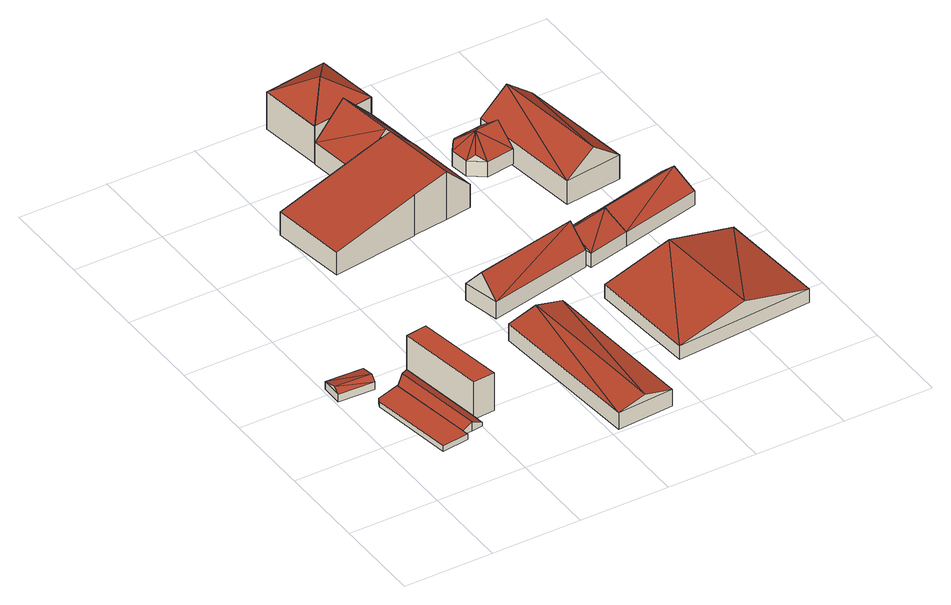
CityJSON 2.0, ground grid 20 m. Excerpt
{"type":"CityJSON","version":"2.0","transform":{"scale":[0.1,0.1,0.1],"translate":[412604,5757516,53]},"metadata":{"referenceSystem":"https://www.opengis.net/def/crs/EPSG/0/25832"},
"CityObjects":{
"building1":{"type":"Building","attributes":{"Gemeindeschluessel":"05515000","Geometrietyp2DReferenz":"3000","function":"31001_2700","roofType":"3100","measuredHeight":2.92},"geometry":[{"type":"Solid","lod":"2","boundaries":[[[[0,1,2,3]],[[4,5,1,0]],[[6,7,5,4]],[[3,2,7,6]],[[0,8,4]],[[6,9,3]],[[8,0,3]],[[3,9,8]],[[4,8,9]],[[9,6,4]],[[1,5,7,2]]]],"semantics":{"surfaces":[{"type":"WallSurface"},{"type":"RoofSurface"},{"type":"GroundSurface"}],"values":[[0,0,0,0,0,0,1,1,1,1,2]]}}]},
"building2":{"type":"Building","attributes":{"Gemeindeschluessel":"05515000","Geometrietyp2DReferenz":"3000","function":"51003_1201","roofType":"1000","measuredHeight":1.38},"geometry":[{"type":"Solid","lod":"2","boundaries":[[[[10,11,12,13]],[[14,15,11,10]],[[16,17,15,14]],[[18,19,17,16]],[[20,21,19,18]],[[13,12,21,20]],[[18,16,14,10,13,20]],[[11,15,17,19,21,12]]]],"semantics":{"surfaces":[{"type":"WallSurface"},{"type":"RoofSurface"},{"type":"GroundSurface"}],"values":[[0,0,0,0,0,0,1,2]]}}]},
"building3":{"type":"Building","attributes":{"Gemeindeschluessel":"05515000","Geometrietyp2DReferenz":"3000","function":"51003_1201","roofType":"3100","measuredHeight":2.1},"geometry":[{"type":"Solid","lod":"2","boundaries":[[[[22,23,24,25]],[[26,27,23,22]],[[28,29,27,26]],[[30,31,29,28]],[[32,33,31,30]],[[34,35,33,32]],[[25,24,35,34]],[[28,26,22,25,30]],[[34,32,30,25]],[[23,27,29,31,33,35,24]]]],"semantics":{"surfaces":[{"type":"WallSurface"},{"type":"RoofSurface"},{"type":"GroundSurface"}],"values":[[0,0,0,0,0,0,0,1,1,2]]}}]},
"building4":{"type":"Building","attributes":{"Gemeindeschluessel":"05515000","Geometrietyp2DReferenz":"3000","function":"51003_1201","roofType":"9999","measuredHeight":9},"geometry":[{"type":"Solid","lod":"2","boundaries":[[[[36,37,38,39]],[[37,40,23,38]],[[36,41,40,37]],[[39,27,41,36]],[[38,23,27,39]],[[40,41,27,23]]]],"semantics":{"surfaces":[{"type":"RoofSurface"},{"type":"WallSurface"},{"type":"GroundSurface"}],"values":[[0,1,1,1,1,2]]}}]},
"building5":{"type":"Building","attributes":{"Gemeindeschluessel":"05515000","Geometrietyp2DReferenz":"3000","function":"31001_2700","roofType":"3100","measuredHeight":5.64},"geometry":[{"type":"Solid","lod":"2","boundaries":[[[[42,43,44,45]],[[46,47,43,42]],[[48,49,47,46]],[[45,44,49,48]],[[42,50,46]],[[48,51,45]],[[45,51,50]],[[50,42,45]],[[51,48,46]],[[46,50,51]],[[43,47,49,44]]]],"semantics":{"surfaces":[{"type":"WallSurface"},{"type":"RoofSurface"},{"type":"GroundSurface"}],"values":[[0,0,0,0,0,0,1,1,1,1,2]]}}]},
"building6":{"type":"Building","attributes":{"Gemeindeschluessel":"05515000","Geometrietyp2DReferenz":"3000","function":"31001_2700"},"children":["building6-1","building6-2"]},
"building6-1":{"type":"BuildingPart","attributes":{"roofType":"3100","measuredHeight":12.6},"parents":["building6"],"geometry":[{"type":"Solid","lod":"2","boundaries":[[[[52,53,54,55]],[[56,57,58,59]],[[55,54,57,56]],[[56,60,55]],[[52,55,60]],[[60,61,62,52]],[[61,60,56]],[[56,59,63,61]],[[53,64,58,57,54]],[[64,65,59,58]],[[53,52,65,64]],[[63,66,62,61]],[[63,59,65,66]],[[65,52,62,66]]]],"semantics":{"surfaces":[{"type":"WallSurface"},{"type":"RoofSurface"},{"type":"GroundSurface"},{"type":"ClosureSurface"}],"values":[[0,0,0,0,1,1,1,1,2,3,3,0,3,3]]}}]},
"building6-2":{"type":"BuildingPart","attributes":{"roofType":"3100","measuredHeight":11.44},"parents":["building6"],"geometry":[{"type":"Solid","lod":"2","boundaries":[[[[67,68,69,70]],[[71,59,58,68,67]],[[72,73,53,52,74]],[[75,76,73,72]],[[77,78,76,75]],[[79,80,78,77]],[[70,69,80,79]],[[72,74,62,66,75]],[[63,71,67,70,79,77,75,66]],[[68,58,64,53,73,76,78,80,69]],[[59,71,63]],[[58,59,65,64]],[[59,63,66,65]],[[52,62,74]],[[65,52,53,64]],[[65,66,62,52]]]],"semantics":{"surfaces":[{"type":"WallSurface"},{"type":"RoofSurface"},{"type":"GroundSurface"},{"type":"ClosureSurface"}],"values":[[0,0,0,0,0,0,0,1,1,2,0,3,3,0,3,3]]}}]},
"building7":{"type":"Building","attributes":{"Gemeindeschluessel":"05515000","Geometrietyp2DReferenz":"3000","function":"31001_2700","roofType":"3100","measuredHeight":8.78},"geometry":[{"type":"Solid","lod":"2","boundaries":[[[[81,82,83,84]],[[85,86,82,81]],[[87,88,86,85]],[[84,83,88,87]],[[81,89,85]],[[87,90,84]],[[90,89,81]],[[81,84,90]],[[89,90,87]],[[87,85,89]],[[82,86,88,83]]]],"semantics":{"surfaces":[{"type":"WallSurface"},{"type":"RoofSurface"},{"type":"GroundSurface"}],"values":[[0,0,0,0,0,0,1,1,1,1,2]]}}]},
"building8":{"type":"Building","attributes":{"name":"Albers","Gemeindeschluessel":"05515000","Geometrietyp2DReferenz":"3000","function":"31001_1000","roofType":"5000","measuredHeight":13.38},"address":[{"country":"Germany","locality":"Münster","thoroughfareNumber":"91","thoroughfareName":"Kasewinkel"}],"geometry":[{"type":"Solid","lod":"2","boundaries":[[[[91,92,93,94]],[[95,96,92,91]],[[97,98,96,95]],[[99,100,98,97]],[[101,102,100,99]],[[94,93,102,101]],[[103,104,95]],[[105,97,95]],[[95,104,105]],[[101,105,104]],[[104,94,101]],[[94,104,103]],[[103,91,94]],[[105,99,97]],[[105,101,99]],[[103,95,91]],[[92,96,98,100,102,93]]]],"semantics":{"surfaces":[{"type":"WallSurface"},{"type":"RoofSurface"},{"type":"GroundSurface"}],"values":[[0,0,0,0,0,0,1,1,1,1,1,1,1,0,0,0,2]]}}]},
"building9":{"type":"Building","attributes":{"Gemeindeschluessel":"05515000","Geometrietyp2DReferenz":"3000","function":"31001_2700","roofType":"3100","measuredHeight":6.33},"geometry":[{"type":"Solid","lod":"2","boundaries":[[[[106,107,108,109]],[[110,111,107,106]],[[112,113,111,110]],[[109,108,113,112]],[[106,114,110]],[[112,115,109]],[[106,109,115]],[[115,114,106]],[[114,115,112]],[[112,110,114]],[[107,111,113,108]]]],"semantics":{"surfaces":[{"type":"WallSurface"},{"type":"RoofSurface"},{"type":"GroundSurface"}],"values":[[0,0,0,0,0,0,1,1,1,1,2]]}}]},
"building10":{"type":"Building","attributes":{"Gemeindeschluessel":"05515000","Geometrietyp2DReferenz":"3000","function":"31001_2700","roofType":"3100","measuredHeight":7.21},"geometry":[{"type":"Solid","lod":"2","boundaries":[[[[116,117,118,119]],[[120,121,117,116]],[[122,123,121,120]],[[119,118,123,122]],[[116,124,120]],[[122,125,119]],[[119,125,124]],[[124,116,119]],[[125,122,120]],[[120,124,125]],[[117,121,123,118]]]],"semantics":{"surfaces":[{"type":"WallSurface"},{"type":"RoofSurface"},{"type":"GroundSurface"}],"values":[[0,0,0,0,0,0,1,1,1,1,2]]}}]},
"building11":{"type":"Building","attributes":{"Gemeindeschluessel":"05515000","Geometrietyp2DReferenz":"3000","function":"31001_2700","roofType":"5000","measuredHeight":7.87},"geometry":[{"type":"Solid","lod":"2","boundaries":[[[[126,127,128,129]],[[130,131,127,126]],[[132,133,131,130]],[[134,135,133,132]],[[136,137,135,134]],[[129,128,137,136]],[[138,139,126]],[[138,126,129]],[[129,140,138]],[[134,141,138]],[[136,134,138]],[[138,140,136]],[[138,141,132]],[[138,132,130]],[[130,139,138]],[[132,141,134]],[[126,139,130]],[[136,140,129]],[[127,131,133,135,137,128]]]],"semantics":{"surfaces":[{"type":"WallSurface"},{"type":"RoofSurface"},{"type":"GroundSurface"}],"values":[[0,0,0,0,0,0,1,1,1,1,1,1,1,1,1,0,0,0,2]]}}]},
"building12":{"type":"Building","attributes":{"Gemeindeschluessel":"05515000","Geometrietyp2DReferenz":"3000","function":"31001_2700","roofType":"3100","measuredHeight":6.4},"geometry":[{"type":"Solid","lod":"2","boundaries":[[[[142,143,113,144]],[[145,146,143,142]],[[147,108,146,145]],[[144,113,108,147]],[[142,148,145]],[[147,149,144]],[[149,148,142]],[[142,144,149]],[[147,145,148]],[[148,149,147]],[[143,146,108,113]]]],"semantics":{"surfaces":[{"type":"WallSurface"},{"type":"RoofSurface"},{"type":"GroundSurface"}],"values":[[0,0,0,0,0,0,1,1,1,1,2]]}}]},
"building13":{"type":"Building","attributes":{"Gemeindeschluessel":"05515000","Geometrietyp2DReferenz":"3000","function":"31001_2700","roofType":"5000","measuredHeight":10.84},"geometry":[{"type":"Solid","lod":"2","boundaries":[[[[150,151,152,153]],[[154,155,151,150]],[[156,157,155,154]],[[153,152,157,156]],[[156,158,159]],[[159,153,156]],[[158,154,150]],[[150,159,158]],[[153,159,150]],[[154,158,156]],[[151,155,157,152]]]],"semantics":{"surfaces":[{"type":"WallSurface"},{"type":"RoofSurface"},{"type":"GroundSurface"}],"values":[[0,0,0,0,1,1,1,1,0,0,2]]}}]}
},
"vertices":[
[92,416,23],[92,416,5],[8,419,5],[8,419,23],[88,367,23],[88,367,5],[7,370,23],[7,370,5],[89,379,34],[7,383,34],
[65,312,19],[65,312,6],[93,126,6],[93,126,19],[69,323,19],[69,323,6],[121,339,19],[121,339,6],[151,152,19],[151,152,6],[153,134,19],[153,134,6],
[168,379,13],[168,379,5],[145,359,5],[145,359,26],[198,184,13],[198,184,5],[201,157,13],[201,157,5],[176,154,26],[176,154,5],[151,152,13],[151,152,5],[121,339,13],[121,339,5],
[247,188,95],[216,386,95],[168,379,95],[198,184,95],[216,386,5],[247,188,5],
[388,360,48],[388,360,8],[415,5,8],[415,5,48],[516,369,48],[516,369,8],[543,14,48],[543,14,8],[452,365,64],[479,10,64],
[529,929,62],[529,929,9],[511,1056,9],[511,1056,62],[371,1036,62],[371,1036,9],[388,908,9],[388,908,62],[441,1046,135],[459,918,135],[486,922,106],[442,916,117],[469,920,9],[469,920,62],[469,920,123],
[194,880,64],[194,880,9],[218,712,9],[218,712,64],[388,908,106],[551,761,64],[551,761,9],[529,929,64],[492,752,123],[492,752,9],[411,741,106],[411,741,9],[411,740,106],[411,740,9],
[621,563,48],[621,563,8],[387,514,8],[387,514,48],[639,482,48],[639,482,8],[404,432,48],[404,432,8],[630,523,96],[396,473,96],
[350,1178,102],[350,1178,13],[370,1035,13],[370,1035,102],[493,1199,102],[493,1199,13],[512,1056,102],[512,1056,13],[511,1056,102],[511,1056,13],[371,1036,102],[371,1036,13],[351,1178,101],[432,1115,146],[511,1056,103],
[646,473,43],[646,473,9],[740,495,9],[740,495,43],[624,559,43],[624,559,9],[718,581,43],[718,581,9],[632,527,72],[726,549,72],
[616,376,42],[616,376,9],[634,132,9],[634,132,42],[924,400,42],[924,400,9],[942,155,42],[942,155,9],[770,388,81],[788,143,81],
[591,889,47],[591,889,11],[597,848,11],[597,848,47],[616,922,47],[616,922,11],[681,930,47],[681,930,11],[694,832,47],[694,832,11],[630,823,47],[630,823,11],[634,872,90],[602,903,60],[612,837,62],[688,879,90],
[901,625,42],[901,625,9],[718,581,42],[922,538,42],[922,538,9],[740,495,42],[909,592,73],[726,549,73],
[809,947,64],[809,947,7],[681,930,7],[681,930,64],[845,688,64],[845,688,7],[716,671,64],[716,671,7],[781,679,115],[746,939,115]
]}
